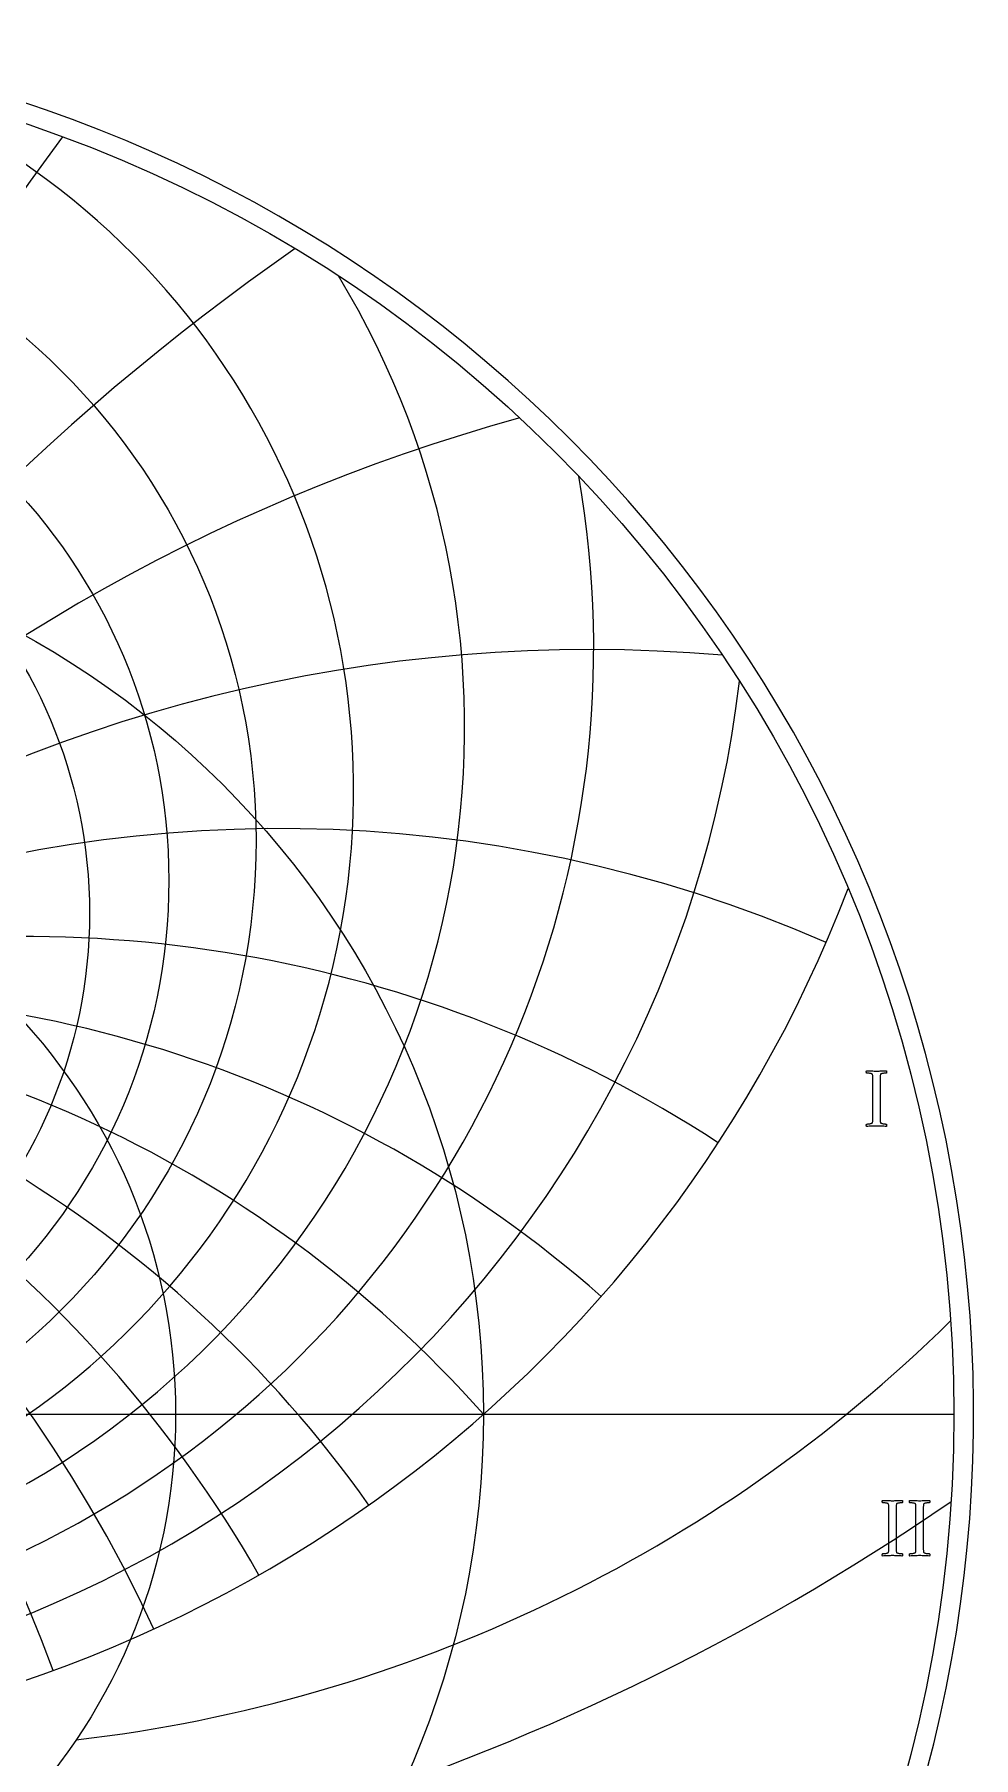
# Model space of a CAD drawing. Header units: millimetres. Extents: x -69 to 69, y -69 to 71.
# Drawn here: x 22.2 to 69.4, y -17.2 to 69.3 of the extents above; entities that cross this region are included whole.
import ezdxf

# ---------------------------------------------------------------- set-up
doc = ezdxf.new("R2010")
doc.units = ezdxf.units.MM
for name, color, linetype in [('CUT_OUTER', 1, 'Continuous'), ('ENGRAVE', 7, 'Continuous'), ('ENGRAVE_FINE', 8, 'Continuous'), ('TEXT', 5, 'Continuous')]:
    doc.layers.add(name, color=color, linetype=linetype)

msp = doc.modelspace()

# ---------------------------------------------------------------- linework, layer by layer
at = {"layer": 'CUT_OUTER'}
msp.add_arc((-0.0002, -0.0002), 69.3899, 142.382592, 87.802904, dxfattribs=at)
at = {"layer": 'ENGRAVE'}
msp.add_lwpolyline([(-68.4, 0), (68.4, 0)], dxfattribs=at)
for centre, radius in [((0, 0), 68.4), ((0, 28.8432), 33.3517), ((0, 26.8182), 28.9689), ((0, 25.1801), 24.9848), ((0, 0), 44.7739), ((0, 0), 29.3085)]:
    msp.add_circle(centre, radius, dxfattribs=at)
for centre, radius, start, end in [((0, 31.3587), 38.2501, 111.493933, 68.506067), ((0, 34.5126), 43.8255, 148.806638, 31.193362), ((0, 38.5209), 50.3089, 170.139991, 9.860009), ((0, 43.7121), 58.0444, 186.805648, 353.194352), ((0, 50.6077), 67.571, 200.977233, 339.022767), ((0, -39.6126), 59.7818, 41.5, 138.5), ((0, -39.6126), 59.7818, 41.5, 138.5), ((15.5914, 58.1879), 75.0575, 276.67588, 314.541768)]:
    msp.add_arc(centre, radius, start, end, dxfattribs=at)
at = {"layer": 'ENGRAVE_FINE'}
for centre, radius, start, end in [((164.2491, -39.6126), 174.7903, 143.567124, 172.356147), ((164.2491, -39.6126), 174.7903, 143.567124, 172.356147), ((103.5451, -39.6126), 119.5636, 124.793161, 168.40674), ((103.5451, -39.6126), 119.5636, 124.793161, 168.40674), ((71.2452, -39.6126), 93.004, 105.364585, 164.297315), ((71.2452, -39.6126), 93.004, 105.364585, 164.297315), ((-50.1629, -39.6126), 78.0396, 20.037916, 94.860474), ((-50.1629, -39.6126), 78.0396, 20.037916, 94.860474), ((50.1629, -39.6126), 78.0396, 85.139526, 159.962084), ((50.1629, -39.6126), 78.0396, 85.139526, 159.962084), ((-34.515, -39.6126), 69.0301, 24.676911, 113.452999), ((-34.515, -39.6126), 69.0301, 24.676911, 113.452999), ((34.515, -39.6126), 69.0301, 66.547001, 155.323089), ((34.515, -39.6126), 69.0301, 66.547001, 155.323089), ((-21.7588, -39.6126), 63.6185, 29.714957, 123.166409), ((-21.7588, -39.6126), 63.6185, 29.714957, 123.166409), ((21.7588, -39.6126), 63.6185, 56.833591, 150.285043), ((21.7588, -39.6126), 63.6185, 56.833591, 150.285043), ((-10.5411, -39.6126), 60.704, 35.271588, 131.400216), ((-10.5411, -39.6126), 60.704, 35.271588, 131.400216), ((10.5411, -39.6126), 60.704, 48.599784, 144.728412), ((10.5411, -39.6126), 60.704, 48.599784, 144.728412), ((0, 94.8342), 120.4247, 235.470784, 304.529216)]:
    msp.add_arc(centre, radius, start, end, dxfattribs=at)
at = {"layer": 'TEXT'}
for points in [[(64.5193, 17.2484), (64.5815, 17.2488), (64.6428, 17.2501), (64.7034, 17.2521), (64.7631, 17.2549), (64.8231, 17.258), (64.8844, 17.2608), (64.9471, 17.2634), (65.0112, 17.2657), (65.0186, 17.2555), (65.0236, 17.242), (65.0262, 17.2252), (65.0263, 17.2053), (65.0245, 17.1853), (65.0214, 17.1686), (65.017, 17.1551), (65.0112, 17.1449), (64.9956, 17.1445), (64.9745, 17.1433), (64.9481, 17.1412), (64.9163, 17.1384), (64.8823, 17.1348), (64.8494, 17.1303), (64.8176, 17.1251), (64.7868, 17.119), (64.7599, 17.1117), (64.7394, 17.1028), (64.7253, 17.0923), (64.7178, 17.0802), (64.712, 17.057), (64.7075, 17.0305), (64.7044, 17.0009), (64.7027, 16.968), (64.7017, 16.9326), (64.7011, 16.8957), (64.7007, 16.8571), (64.7005, 16.817), (64.7005, 16.8105), (64.7005, 16.804), (64.7005, 16.7975), (64.7005, 16.7911), (64.7005, 16.7846), (64.7005, 16.7781), (64.7005, 16.7716), (64.7005, 16.7652), (64.7005, 14.9659), (64.7005, 14.9594), (64.7005, 14.9529), (64.7005, 14.9465), (64.7005, 14.94), (64.7005, 14.9335), (64.7005, 14.9271), (64.7005, 14.9206), (64.7005, 14.9141), (64.7007, 14.8741), (64.7011, 14.8359), (64.7017, 14.7996), (64.7027, 14.7652), (64.7044, 14.7333), (64.7075, 14.7043), (64.712, 14.6783), (64.7178, 14.6552), (64.7253, 14.6447), (64.7394, 14.6347), (64.7599, 14.6253), (64.7868, 14.6164), (64.8176, 14.6084), (64.8494, 14.6018), (64.8823, 14.5966), (64.9163, 14.5927), (64.9481, 14.5898), (64.9745, 14.5878), (64.9956, 14.5866), (65.0112, 14.5862), (65.017, 14.5759), (65.0214, 14.5625), (65.0245, 14.5457), (65.0263, 14.5258), (65.0262, 14.5058), (65.0236, 14.4891), (65.0186, 14.4756), (65.0112, 14.4654), (64.9471, 14.4695), (64.8844, 14.4735), (64.8231, 14.4771), (64.7631, 14.4805), (64.7034, 14.4833), (64.6428, 14.4853), (64.5815, 14.4865), (64.5193, 14.4869), (64.4586, 14.4865), (64.3974, 14.4853), (64.3356, 14.4833), (64.2734, 14.4805), (64.2105, 14.4771), (64.1471, 14.4735), (64.0832, 14.4695), (64.0188, 14.4654), (64.0114, 14.4756), (64.0064, 14.4891), (64.0038, 14.5058), (64.0037, 14.5258), (64.0054, 14.5457), (64.0085, 14.5625), (64.013, 14.5759), (64.0188, 14.5862), (64.0344, 14.5866), (64.0555, 14.5878), (64.0819, 14.5898), (64.1137, 14.5927), (64.1478, 14.5966), (64.1811, 14.6018), (64.2136, 14.6084), (64.2453, 14.6164), (64.2729, 14.6253), (64.2933, 14.6347), (64.3064, 14.6447), (64.3122, 14.6552), (64.3199, 14.683), (64.3257, 14.7146), (64.3296, 14.7499), (64.3316, 14.789), (64.3325, 14.8308), (64.3332, 14.8742), (64.3336, 14.9192), (64.3338, 14.9659), (64.3338, 16.7652), (64.3336, 16.812), (64.3332, 16.8574), (64.3325, 16.9015), (64.3316, 16.9442), (64.3296, 16.9843), (64.3257, 17.0203), (64.3199, 17.0522), (64.3122, 17.0802), (64.3064, 17.0923), (64.2933, 17.1028), (64.2729, 17.1117), (64.2453, 17.119), (64.2136, 17.1251), (64.1811, 17.1303), (64.1478, 17.1348), (64.1137, 17.1384), (64.0819, 17.1412), (64.0555, 17.1433), (64.0344, 17.1445), (64.0188, 17.1449), (64.013, 17.1551), (64.0085, 17.1686), (64.0054, 17.1853), (64.0037, 17.2053), (64.0038, 17.2252), (64.0064, 17.242), (64.0114, 17.2555), (64.0188, 17.2657), (64.0832, 17.2634), (64.1471, 17.2608), (64.2105, 17.258), (64.2734, 17.2549), (64.3356, 17.2521), (64.3974, 17.2501), (64.4586, 17.2488), (64.5193, 17.2484)], [(65.3218, -4.3409), (65.384, -4.3405), (65.4454, -4.3393), (65.5059, -4.3373), (65.5656, -4.3345), (65.6256, -4.3314), (65.687, -4.3285), (65.7497, -4.326), (65.8137, -4.3237), (65.8212, -4.3339), (65.8261, -4.3474), (65.8287, -4.3641), (65.8288, -4.3841), (65.8271, -4.404), (65.824, -4.4208), (65.8195, -4.4342), (65.8137, -4.4445), (65.7981, -4.4449), (65.7771, -4.4461), (65.7506, -4.4481), (65.7188, -4.451), (65.6848, -4.4546), (65.6519, -4.4591), (65.6201, -4.4643), (65.5894, -4.4704), (65.5624, -4.4777), (65.5419, -4.4866), (65.5279, -4.4971), (65.5203, -4.5092), (65.5145, -4.5324), (65.5101, -4.5588), (65.507, -4.5885), (65.5052, -4.6214), (65.5043, -4.6567), (65.5036, -4.6937), (65.5032, -4.7322), (65.5031, -4.7724), (65.5031, -4.7789), (65.5031, -4.7854), (65.5031, -4.7918), (65.5031, -4.7983), (65.5031, -4.8048), (65.5031, -4.8113), (65.5031, -4.8177), (65.5031, -4.8242), (65.5031, -6.6235), (65.5031, -6.63), (65.5031, -6.6364), (65.5031, -6.6429), (65.5031, -6.6494), (65.5031, -6.6558), (65.5031, -6.6623), (65.5031, -6.6688), (65.5031, -6.6753), (65.5032, -6.7153), (65.5036, -6.7535), (65.5043, -6.7897), (65.5052, -6.8241), (65.507, -6.8561), (65.5101, -6.8851), (65.5145, -6.9111), (65.5203, -6.9342), (65.5279, -6.9447), (65.5419, -6.9546), (65.5624, -6.9641), (65.5894, -6.973), (65.6201, -6.9809), (65.6519, -6.9875), (65.6848, -6.9928), (65.7188, -6.9967), (65.7506, -6.9996), (65.7771, -7.0016), (65.7981, -7.0028), (65.8137, -7.0032), (65.8195, -7.0134), (65.824, -7.0269), (65.8271, -7.0436), (65.8288, -7.0636), (65.8287, -7.0836), (65.8261, -7.1003), (65.8212, -7.1138), (65.8137, -7.124), (65.7497, -7.1198), (65.687, -7.1159), (65.6256, -7.1123), (65.5656, -7.1089), (65.5059, -7.1061), (65.4454, -7.1041), (65.384, -7.1028), (65.3218, -7.1024), (65.2612, -7.1028), (65.1999, -7.1041), (65.1382, -7.1061), (65.0759, -7.1089), (65.0131, -7.1123), (64.9497, -7.1159), (64.8858, -7.1198), (64.8213, -7.124), (64.8139, -7.1138), (64.8089, -7.1003), (64.8064, -7.0836), (64.8062, -7.0636), (64.808, -7.0436), (64.8111, -7.0269), (64.8155, -7.0134), (64.8213, -7.0032), (64.837, -7.0028), (64.858, -7.0016), (64.8844, -6.9996), (64.9162, -6.9967), (64.9504, -6.9928), (64.9837, -6.9875), (65.0162, -6.9809), (65.0479, -6.973), (65.0755, -6.9641), (65.0959, -6.9546), (65.1089, -6.9447), (65.1147, -6.9342), (65.1224, -6.9064), (65.1282, -6.8748), (65.1321, -6.8395), (65.1341, -6.8004), (65.1351, -6.7586), (65.1358, -6.7152), (65.1362, -6.6701), (65.1363, -6.6235), (65.1363, -4.8242), (65.1362, -4.7774), (65.1358, -4.732), (65.1351, -4.6879), (65.1341, -4.6451), (65.1321, -4.6051), (65.1282, -4.5691), (65.1224, -4.5371), (65.1147, -4.5092), (65.1089, -4.4971), (65.0959, -4.4866), (65.0755, -4.4777), (65.0479, -4.4704), (65.0162, -4.4643), (64.9837, -4.4591), (64.9504, -4.4546), (64.9162, -4.451), (64.8844, -4.4481), (64.858, -4.4461), (64.837, -4.4449), (64.8213, -4.4445), (64.8155, -4.4342), (64.8111, -4.4208), (64.808, -4.404), (64.8062, -4.3841), (64.8064, -4.3641), (64.8089, -4.3474), (64.8139, -4.3339), (64.8213, -4.3237), (64.8858, -4.326), (64.9497, -4.3285), (65.0131, -4.3314), (65.0759, -4.3345), (65.1382, -4.3373), (65.1999, -4.3393), (65.2612, -4.3405), (65.3218, -4.3409)], [(66.6853, -4.3409), (66.7475, -4.3405), (66.8088, -4.3393), (66.8694, -4.3373), (66.9291, -4.3345), (66.9891, -4.3314), (67.0505, -4.3285), (67.1132, -4.326), (67.1772, -4.3237), (67.1846, -4.3339), (67.1896, -4.3474), (67.1922, -4.3641), (67.1923, -4.3841), (67.1906, -4.404), (67.1875, -4.4208), (67.183, -4.4342), (67.1772, -4.4445), (67.1616, -4.4449), (67.1405, -4.4461), (67.1141, -4.4481), (67.0823, -4.451), (67.0483, -4.4546), (67.0154, -4.4591), (66.9836, -4.4643), (66.9529, -4.4704), (66.9259, -4.4777), (66.9054, -4.4866), (66.8914, -4.4971), (66.8838, -4.5092), (66.878, -4.5324), (66.8736, -4.5588), (66.8705, -4.5885), (66.8687, -4.6214), (66.8678, -4.6567), (66.8671, -4.6937), (66.8667, -4.7322), (66.8666, -4.7724), (66.8666, -4.7789), (66.8666, -4.7854), (66.8666, -4.7918), (66.8666, -4.7983), (66.8666, -4.8048), (66.8666, -4.8113), (66.8666, -4.8177), (66.8666, -4.8242), (66.8666, -6.6235), (66.8666, -6.63), (66.8666, -6.6364), (66.8666, -6.6429), (66.8666, -6.6494), (66.8666, -6.6558), (66.8666, -6.6623), (66.8666, -6.6688), (66.8666, -6.6753), (66.8667, -6.7153), (66.8671, -6.7535), (66.8678, -6.7897), (66.8687, -6.8241), (66.8705, -6.8561), (66.8736, -6.8851), (66.878, -6.9111), (66.8838, -6.9342), (66.8914, -6.9447), (66.9054, -6.9546), (66.9259, -6.9641), (66.9529, -6.973), (66.9836, -6.9809), (67.0154, -6.9875), (67.0483, -6.9928), (67.0823, -6.9967), (67.1141, -6.9996), (67.1405, -7.0016), (67.1616, -7.0028), (67.1772, -7.0032), (67.183, -7.0134), (67.1875, -7.0269), (67.1906, -7.0436), (67.1923, -7.0636), (67.1922, -7.0836), (67.1896, -7.1003), (67.1846, -7.1138), (67.1772, -7.124), (67.1132, -7.1198), (67.0505, -7.1159), (66.9891, -7.1123), (66.9291, -7.1089), (66.8694, -7.1061), (66.8088, -7.1041), (66.7475, -7.1028), (66.6853, -7.1024), (66.6247, -7.1028), (66.5634, -7.1041), (66.5017, -7.1061), (66.4394, -7.1089), (66.3766, -7.1123), (66.3132, -7.1159), (66.2493, -7.1198), (66.1848, -7.124), (66.1774, -7.1138), (66.1724, -7.1003), (66.1698, -7.0836), (66.1697, -7.0636), (66.1715, -7.0436), (66.1746, -7.0269), (66.179, -7.0134), (66.1848, -7.0032), (66.2005, -7.0028), (66.2215, -7.0016), (66.2479, -6.9996), (66.2797, -6.9967), (66.3139, -6.9928), (66.3472, -6.9875), (66.3797, -6.9809), (66.4113, -6.973), (66.439, -6.9641), (66.4593, -6.9546), (66.4724, -6.9447), (66.4782, -6.9342), (66.4859, -6.9064), (66.4917, -6.8748), (66.4956, -6.8395), (66.4976, -6.8004), (66.4986, -6.7586), (66.4993, -6.7152), (66.4997, -6.6701), (66.4998, -6.6235), (66.4998, -4.8242), (66.4997, -4.7774), (66.4993, -4.732), (66.4986, -4.6879), (66.4976, -4.6451), (66.4956, -4.6051), (66.4917, -4.5691), (66.4859, -4.5371), (66.4782, -4.5092), (66.4724, -4.4971), (66.4593, -4.4866), (66.439, -4.4777), (66.4113, -4.4704), (66.3797, -4.4643), (66.3472, -4.4591), (66.3139, -4.4546), (66.2797, -4.451), (66.2479, -4.4481), (66.2215, -4.4461), (66.2005, -4.4449), (66.1848, -4.4445), (66.179, -4.4342), (66.1746, -4.4208), (66.1715, -4.404), (66.1697, -4.3841), (66.1698, -4.3641), (66.1724, -4.3474), (66.1774, -4.3339), (66.1848, -4.3237), (66.2493, -4.326), (66.3132, -4.3285), (66.3766, -4.3314), (66.4394, -4.3345), (66.5017, -4.3373), (66.5634, -4.3393), (66.6247, -4.3405), (66.6853, -4.3409)]]:
    msp.add_lwpolyline(points, close=True, dxfattribs=at)

doc.saveas('drawing.dxf')
